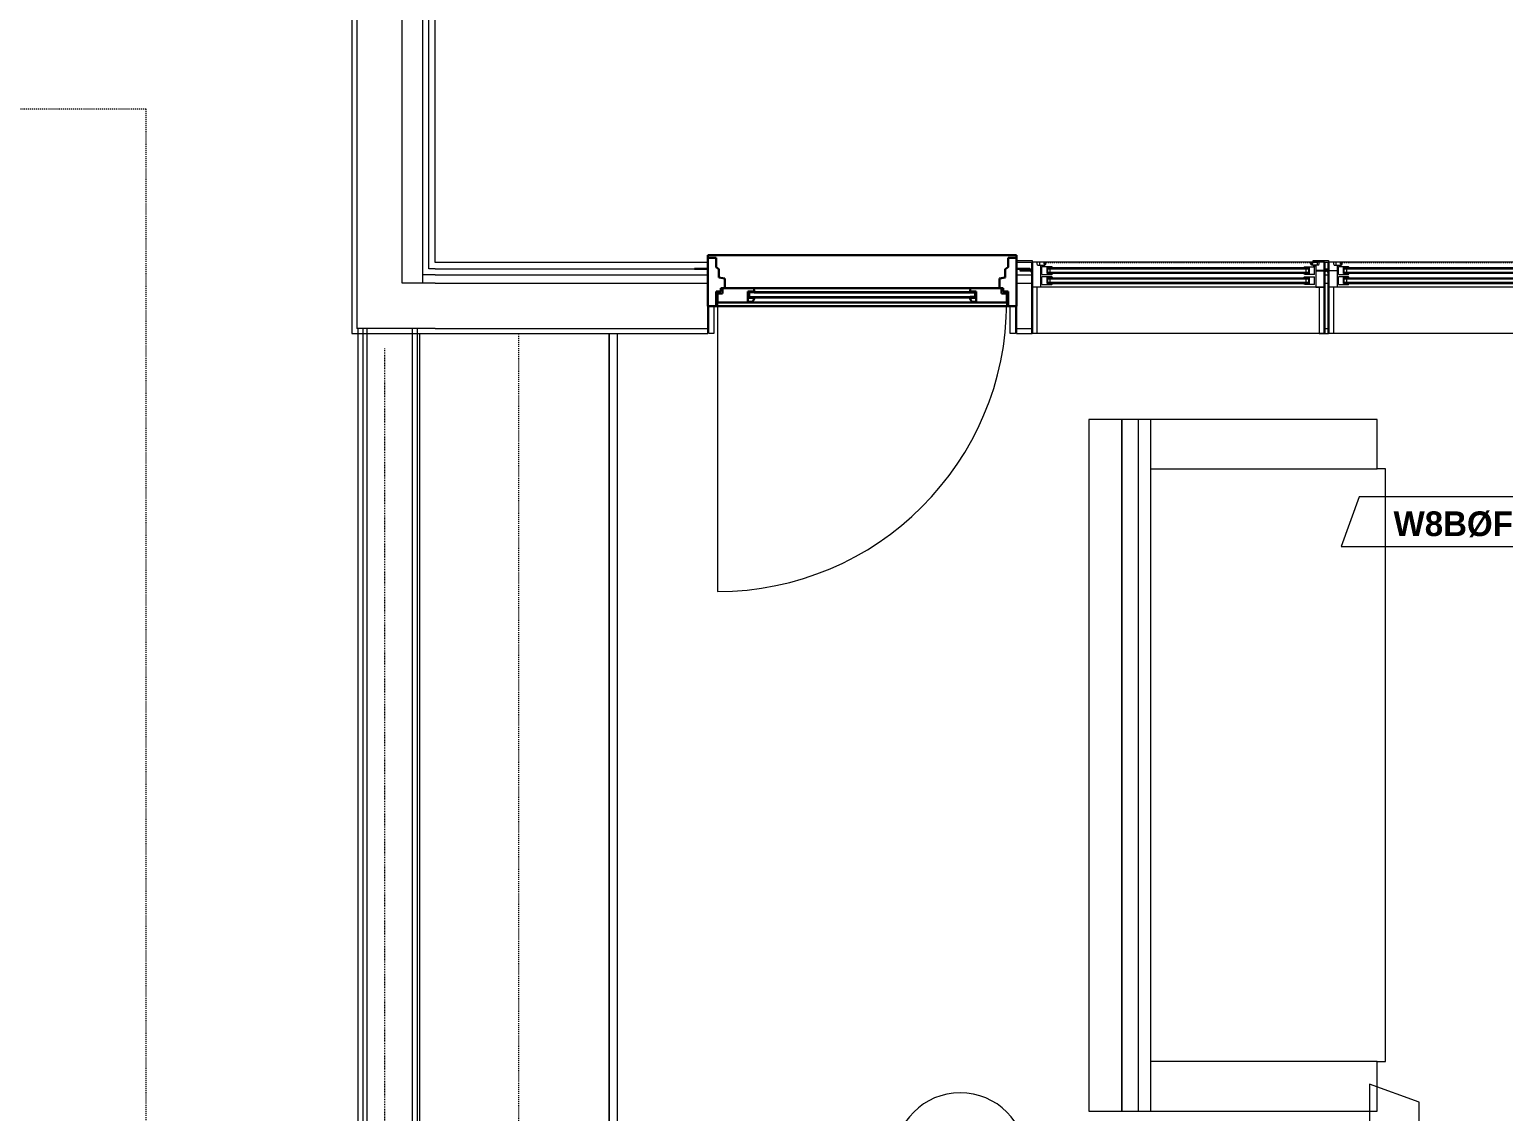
# Model space of a CAD drawing. Header units: inches. Extents: x -4010 to -1814, y 9846 to 12241.
# Drawn here: x -3449.4 to -3270.4, y 10719.4 to 10850.8 of the extents above; entities that cross this region are included whole.
import ezdxf

# ---------------------------------------------------------------- set-up
doc = ezdxf.new("R2010")
doc.units = ezdxf.units.IN
doc.header["$MEASUREMENT"] = 0
for name, pattern in [('Dash', [0.25, 0.125, -0.125]), ('Dash 3_32_', [0.1875, 0.09375, -0.09375]), ('Dash_2_', [0.25, 0.125, -0.125])]:
    doc.linetypes.add(name, pattern=pattern)
for name, color, linetype, lineweight in [('0-1', 7, 'Continuous', 5), ('0-2', 7, 'Continuous', 9), ('A-DETL-1', 90, 'Dash 3_32_', 18), ('A-DETL-GENF-HDLN-1', 7, 'Dash', 9), ('A-DETL-GENF-HDLN-2', 1, 'Continuous', 18), ('A-DOOR-1', 7, 'Continuous', 9), ('A-DOOR-2', 10, 'Continuous', 30), ('A-DOOR-FRAM-1', 7, 'Continuous', 9), ('A-DOOR-FRAM-2', 10, 'Continuous', 30), ('A-DOOR-GLAZ-1', 7, 'Continuous', 9), ('A-GLAZ', 151, 'Continuous', 18), ('A-GLAZ-1', 10, 'Continuous', 30), ('A-GLAZ-2', 7, 'Continuous', 9), ('A-WALL-1', 7, 'Continuous', 9), ('A-WALL-2', 250, 'Continuous', 18), ('A-WALL-IDEN', 211, 'Continuous', 9), ('G-ANNO-SYMB-3', 111, 'Continuous', 9), ('G-ANNO-SYMB-4', 111, 'Dash_2_', 9), ('I-FURN', 30, 'Continuous', 9), ('I-WALL-3', 7, 'Continuous', 9), ('Q-CASE', 31, 'Continuous', 9), ('Q-CASE-HDLN', 31, 'Dash', 9)]:
    doc.layers.add(name, color=color, linetype=linetype, lineweight=lineweight)
doc.styles.add('Century Gothic_B_1', font='GOTHICB.TTF', dxfattribs={"height": 3})

# ---------------------------------------------------------------- blocks, each defined once
blk = doc.blocks.new('Bayer Built Door - 37-1_2__ x 81-3_4__ - 1st floor-3090029-UNIT PLANS - 1ST FLOOR')
at = {"layer": 'A-DOOR-1'}
blk.add_line((17.56, 0.53), (17.56, 35.66), dxfattribs=at)
blk.add_arc((17.56, 0.53), 35.12, 90, 180, dxfattribs=at)
at = {"layer": 'A-DOOR-2'}
for p, q in [((-17.56, -0.53), (-17.56, 0.53)), ((-17.56, 0.53), (-13.13, 0.53)), ((-13.87, 0.53), (-13.87, -0.78)), ((-13.87, 0.53), (-13.87, 0.47)), ((-13.87, 0.47), (-13.36, 0.47)), ((-13.36, 0.47), (-13.16, 0.22)), ((-13.16, 0.22), (-13.13, 0.03)), ((13.12, 0.53), (-13.13, 0.53)), ((-13.13, 0.03), (-13.13, -0.03)), ((13.16, 0.22), (13.12, 0.03)), ((13.12, 0.03), (13.12, -0.03)), ((17.56, 0.53), (13.12, 0.53)), ((13.36, 0.47), (13.16, 0.22)), ((13.87, 0.47), (13.36, 0.47)), ((13.87, 0.53), (13.87, -0.78)), ((13.87, 0.53), (13.87, 0.47)), ((17.56, -0.53), (17.56, 0.53)), ((-16.95, -0.54), (-17.56, -0.53)), ((-16.95, -1.19), (-16.95, -0.54)), ((-16.95, -1.19), (-13.13, -1.19)), ((-13.13, -0.03), (-13.87, -0.03)), ((-13.87, -0.78), (-13.13, -0.78)), ((-13.13, -0.87), (-13.16, -1.19)), ((13.12, -1.19), (-13.13, -1.19)), ((-13.13, -0.78), (-13.13, -0.87)), ((13.12, -0.03), (13.87, -0.03)), ((13.12, -0.78), (13.12, -0.87)), ((13.87, -0.78), (13.12, -0.78)), ((13.12, -0.87), (13.16, -1.19)), ((16.95, -1.19), (13.12, -1.19)), ((16.95, -0.54), (17.56, -0.53)), ((16.95, -1.19), (16.95, -0.54))]:
    blk.add_line(p, q, dxfattribs=at)
at = {"layer": 'A-DOOR-FRAM-1'}
for p, q in [((-18.63, 4.31), (-18, 4.31)), ((-18.63, 1), (-18.63, 4.31)), ((-18, 4.31), (-18, 1)), ((18, 4.31), (18.62, 4.31)), ((18, 1), (18, 4.31)), ((18.62, 4.31), (18.62, 1)), ((-18, 1), (-18.63, 1)), ((18.62, 1), (18, 1))]:
    blk.add_line(p, q, dxfattribs=at)
at = {"layer": 'A-DOOR-FRAM-2'}
for p, q in [((-18.75, -4.87), (-18.75, 1)), ((-18.37, 1), (-18.75, 1)), ((-18.75, 1), (-17.72, 1)), ((-18.75, 1), (-18.63, 1)), ((-18, 1), (18, 1)), ((-17.72, 1), (-17.72, -0.78)), ((17.72, 1), (17.72, -0.78)), ((18.75, 1), (17.72, 1)), ((18.62, 1), (18.75, 1)), ((18.75, -4.87), (18.75, 1)), ((-17.72, -0.78), (-17.14, -0.78)), ((-17.14, -0.78), (-17.14, -1.22)), ((-17.14, -1.22), (-16.69, -1.22)), ((-16.69, -1.22), (-16.69, -2.36)), ((17.14, -1.22), (16.69, -1.22)), ((16.69, -1.22), (16.69, -2.36)), ((17.14, -0.78), (17.14, -1.22)), ((17.72, -0.78), (17.14, -0.78)), ((-20.38, -3.56), (-18.75, -3.56)), ((-17.38, -3.51), (-17.72, -3.75)), ((-16.69, -2.36), (-17.38, -2.51)), ((-17.38, -2.51), (-17.38, -3.51)), ((16.69, -2.36), (17.38, -2.51)), ((17.38, -2.51), (17.38, -3.51)), ((17.38, -3.51), (17.72, -3.75)), ((20.37, -3.56), (18.75, -3.56)), ((-18.75, -5.22), (-18.75, -4.31)), ((-18.75, -4.87), (-17.72, -4.87)), ((18.75, -5.22), (-18.75, -5.22)), ((-17.72, -3.75), (-17.72, -4.87)), ((17.72, -3.75), (17.72, -4.87)), ((18.75, -4.87), (17.72, -4.87)), ((18.75, -4.31), (18.75, -5.22))]:
    blk.add_line(p, q, dxfattribs=at)
at = {"layer": 'A-DOOR-GLAZ-1'}
for p, q in [((-13.87, -0.19), (-13.13, -0.19)), ((-13.13, -0.63), (-13.87, -0.63)), ((-13.66, -0.63), (-13.66, -0.19)), ((13.12, -0.03), (-13.13, -0.03)), ((13.12, -0.19), (-13.13, -0.19)), ((13.12, -0.63), (-13.13, -0.63)), ((13.12, -0.78), (-13.13, -0.78)), ((13.87, -0.19), (13.12, -0.19)), ((13.12, -0.63), (13.87, -0.63)), ((13.66, -0.63), (13.66, -0.19))]:
    blk.add_line(p, q, dxfattribs=at)
blk = doc.blocks.new('Window-Double_Hung-Marvin-Essential - ESDH3066 - 1st Floor-3092472-UNIT PLANS - 1ST FLOOR')
at = {"layer": 'A-DETL-GENF-HDLN-1'}
blk.add_line((16.1, -4.34), (-16.5, -4.34), dxfattribs=at)
at = {"layer": 'A-DETL-GENF-HDLN-2'}
for p, q in [((-17.13, 4.31), (-17.75, 4.31)), ((-17.13, -1.28), (-17.13, 4.31)), ((17.12, 4.31), (17.75, 4.31)), ((17.12, 4.31), (17.12, -1.28)), ((-16.72, -1.31), (-17.75, -1.31)), ((-17.75, -4.41), (-17.75, -1.31)), ((-16.72, -3.9), (-16.72, -1.31)), ((-16.56, -1.66), (-15.34, -1.66)), ((-16.56, -1.66), (-16.56, -2.59)), ((-15.28, -1.77), (-15.94, -1.77)), ((-15.94, -1.77), (-15.94, -2.49)), ((-15.84, -1.79), (-15.84, -2.48)), ((-15.34, -1.66), (-15.28, -1.72)), ((-15.28, -1.72), (-15.28, -1.77)), ((15.34, -1.66), (15.28, -1.72)), ((15.28, -1.72), (15.28, -1.77)), ((15.28, -1.77), (15.94, -1.77)), ((16.56, -1.66), (15.34, -1.66)), ((15.84, -1.79), (15.84, -2.48)), ((15.94, -1.77), (15.94, -2.49)), ((16.56, -1.66), (16.56, -2.59)), ((16.72, -3.9), (16.72, -1.31)), ((16.72, -1.31), (17.75, -1.31)), ((17.75, -4.41), (17.75, -1.31)), ((-19.25, -3.36), (-19.25, -3.31)), ((-19.25, -3.31), (-17.9, -3.31)), ((-17.75, -3.36), (-19.25, -3.36)), ((-17.9, -3.31), (-17.9, -3.2)), ((-17.9, -3.2), (-17.75, -3.2)), ((-15.34, -2.59), (-16.56, -2.59)), ((-16.56, -2.88), (-15.34, -2.88)), ((-16.56, -2.88), (-16.56, -3.81)), ((-15.94, -2.49), (-15.28, -2.49)), ((-15.28, -2.99), (-15.94, -2.99)), ((-15.94, -2.99), (-15.94, -3.71)), ((-15.84, -3.01), (-15.84, -3.7)), ((-15.54, -1.92), (-15.54, -2.35)), ((-15.54, -3.13), (-15.54, -3.57)), ((-15.34, -2.59), (-15.28, -2.53)), ((-15.34, -2.88), (-15.28, -2.94)), ((-15.28, -2.49), (-15.28, -2.53)), ((-15.28, -2.94), (-15.28, -2.99)), ((15.28, -2.49), (15.28, -2.53)), ((15.94, -2.49), (15.28, -2.49)), ((15.34, -2.59), (15.28, -2.53)), ((15.34, -2.88), (15.28, -2.94)), ((15.28, -2.94), (15.28, -2.99)), ((15.28, -2.99), (15.94, -2.99)), ((15.34, -2.59), (16.56, -2.59)), ((16.56, -2.88), (15.34, -2.88)), ((15.54, -1.92), (15.54, -2.35)), ((15.54, -3.13), (15.54, -3.57)), ((15.84, -3.01), (15.84, -3.7)), ((15.94, -2.99), (15.94, -3.71)), ((16.56, -2.88), (16.56, -3.81)), ((17.9, -3.2), (17.75, -3.2)), ((17.75, -3.36), (19.25, -3.36)), ((17.9, -3.31), (17.9, -3.2)), ((19.25, -3.31), (17.9, -3.31)), ((19.25, -3.36), (19.25, -3.31)), ((-17.75, -4.41), (-17.16, -4.41)), ((-17.08, -4), (-17.16, -4.41)), ((-17.08, -4), (-16.19, -4)), ((-16.85, -4.37), (-16.85, -4)), ((-16.3, -4.37), (-16.85, -4.37)), ((-16.38, -3.9), (-16.72, -3.9)), ((-15.34, -3.81), (-16.56, -3.81)), ((-16.38, -4), (-16.38, -3.9)), ((-16.18, -4.14), (-16.3, -4.14)), ((-16.3, -4.14), (-16.3, -4.37)), ((-16.19, -4), (-16.19, -4.09)), ((-16.19, -4.09), (-16.1, -4.09)), ((-16.18, -4.34), (-16.18, -4.14)), ((-16.18, -4.34), (-16.1, -4.34)), ((-16.1, -4.09), (-16.1, -4.34)), ((-15.94, -3.71), (-15.28, -3.71)), ((-15.34, -3.81), (-15.28, -3.75)), ((-15.28, -3.71), (-15.28, -3.75)), ((15.28, -3.71), (15.28, -3.75)), ((15.94, -3.71), (15.28, -3.71)), ((15.34, -3.81), (15.28, -3.75)), ((15.34, -3.81), (16.56, -3.81)), ((16.19, -4.09), (16.1, -4.09)), ((16.1, -4.09), (16.1, -4.34)), ((16.18, -4.34), (16.1, -4.34)), ((16.18, -4.34), (16.18, -4.14)), ((16.18, -4.14), (16.3, -4.14)), ((17.08, -4), (16.19, -4)), ((16.19, -4), (16.19, -4.09)), ((16.3, -4.14), (16.3, -4.37)), ((16.3, -4.37), (16.85, -4.37)), ((16.38, -4), (16.38, -3.9)), ((16.38, -3.9), (16.72, -3.9)), ((16.85, -4.37), (16.85, -4)), ((17.08, -4), (17.16, -4.41)), ((17.75, -4.41), (17.16, -4.41))]:
    blk.add_line(p, q, dxfattribs=at)
at = {"layer": 'A-GLAZ'}
for p, q in [((15.84, -1.79), (-15.84, -1.79)), ((15.84, -1.92), (-15.84, -1.92)), ((15.84, -2.35), (-15.84, -2.35)), ((15.84, -2.48), (-15.84, -2.48)), ((15.84, -3.01), (-15.84, -3.01)), ((15.84, -3.13), (-15.84, -3.13)), ((15.84, -3.57), (-15.84, -3.57)), ((15.84, -3.7), (-15.84, -3.7))]:
    blk.add_line(p, q, dxfattribs=at)
at = {"layer": 'A-GLAZ-1'}
for p, q in [((-17.75, -1.28), (-17.75, 4.31)), ((17.75, 4.31), (17.75, -1.28)), ((-17.75, -4.41), (-17.75, -1.31)), ((17.75, -1.31), (17.75, -4.41))]:
    blk.add_line(p, q, dxfattribs=at)
at = {"layer": 'A-GLAZ-2'}
for p, q in [((-17.75, 4.31), (17.75, 4.31)), ((-17.75, -1.31), (17.75, -1.31)), ((17.75, -4.41), (-17.75, -4.41)), ((17.75, -4.31), (19.62, -4.31)), ((17.75, -4.56), (17.75, -4.41)), ((19.62, -4.56), (17.75, -4.56)), ((19.62, -4.31), (19.62, -4.56))]:
    blk.add_line(p, q, dxfattribs=at)
blk = doc.blocks.new('Window-Double_Hung-Marvin-Essential - ESDH3066 - 1st Floor-V9-UNIT PLANS - 1ST FLOOR')
at = {"layer": 'A-DETL-GENF-HDLN-1'}
blk.add_line((16.1, -4.34), (-16.5, -4.34), dxfattribs=at)
at = {"layer": 'A-DETL-GENF-HDLN-2'}
for p, q in [((-17.13, 4.31), (-17.75, 4.31)), ((-17.13, -1.28), (-17.13, 4.31)), ((17.12, 4.31), (17.75, 4.31)), ((17.12, 4.31), (17.12, -1.28)), ((-16.72, -1.31), (-17.75, -1.31)), ((-17.75, -4.41), (-17.75, -1.31)), ((-16.72, -3.9), (-16.72, -1.31)), ((-16.56, -1.66), (-15.34, -1.66)), ((-16.56, -1.66), (-16.56, -2.59)), ((-15.28, -1.77), (-15.94, -1.77)), ((-15.94, -1.77), (-15.94, -2.49)), ((-15.84, -1.79), (-15.84, -2.48)), ((-15.34, -1.66), (-15.28, -1.72)), ((-15.28, -1.72), (-15.28, -1.77)), ((15.34, -1.66), (15.28, -1.72)), ((15.28, -1.72), (15.28, -1.77)), ((15.28, -1.77), (15.94, -1.77)), ((16.56, -1.66), (15.34, -1.66)), ((15.84, -1.79), (15.84, -2.48)), ((15.94, -1.77), (15.94, -2.49)), ((16.56, -1.66), (16.56, -2.59)), ((16.72, -3.9), (16.72, -1.31)), ((16.72, -1.31), (17.75, -1.31)), ((17.75, -4.41), (17.75, -1.31)), ((-19.25, -3.36), (-19.25, -3.31)), ((-19.25, -3.31), (-17.9, -3.31)), ((-17.75, -3.36), (-19.25, -3.36)), ((-17.9, -3.31), (-17.9, -3.2)), ((-17.9, -3.2), (-17.75, -3.2)), ((-15.34, -2.59), (-16.56, -2.59)), ((-16.56, -2.88), (-15.34, -2.88)), ((-16.56, -2.88), (-16.56, -3.81)), ((-15.94, -2.49), (-15.28, -2.49)), ((-15.28, -2.99), (-15.94, -2.99)), ((-15.94, -2.99), (-15.94, -3.71)), ((-15.84, -3.01), (-15.84, -3.7)), ((-15.54, -1.92), (-15.54, -2.35)), ((-15.54, -3.13), (-15.54, -3.57)), ((-15.34, -2.59), (-15.28, -2.53)), ((-15.34, -2.88), (-15.28, -2.94)), ((-15.28, -2.49), (-15.28, -2.53)), ((-15.28, -2.94), (-15.28, -2.99)), ((15.28, -2.49), (15.28, -2.53)), ((15.94, -2.49), (15.28, -2.49)), ((15.34, -2.59), (15.28, -2.53)), ((15.34, -2.88), (15.28, -2.94)), ((15.28, -2.94), (15.28, -2.99)), ((15.28, -2.99), (15.94, -2.99)), ((15.34, -2.59), (16.56, -2.59)), ((16.56, -2.88), (15.34, -2.88)), ((15.54, -1.92), (15.54, -2.35)), ((15.54, -3.13), (15.54, -3.57)), ((15.84, -3.01), (15.84, -3.7)), ((15.94, -2.99), (15.94, -3.71)), ((16.56, -2.88), (16.56, -3.81)), ((17.9, -3.2), (17.75, -3.2)), ((17.75, -3.36), (19.25, -3.36)), ((17.9, -3.31), (17.9, -3.2)), ((19.25, -3.31), (17.9, -3.31)), ((19.25, -3.36), (19.25, -3.31)), ((-17.75, -4.41), (-17.16, -4.41)), ((-17.08, -4), (-17.16, -4.41)), ((-17.08, -4), (-16.19, -4)), ((-16.85, -4.37), (-16.85, -4)), ((-16.3, -4.37), (-16.85, -4.37)), ((-16.38, -3.9), (-16.72, -3.9)), ((-15.34, -3.81), (-16.56, -3.81)), ((-16.38, -4), (-16.38, -3.9)), ((-16.18, -4.14), (-16.3, -4.14)), ((-16.3, -4.14), (-16.3, -4.37)), ((-16.19, -4), (-16.19, -4.09)), ((-16.19, -4.09), (-16.1, -4.09)), ((-16.18, -4.34), (-16.18, -4.14)), ((-16.18, -4.34), (-16.1, -4.34)), ((-16.1, -4.09), (-16.1, -4.34)), ((-15.94, -3.71), (-15.28, -3.71)), ((-15.34, -3.81), (-15.28, -3.75)), ((-15.28, -3.71), (-15.28, -3.75)), ((15.28, -3.71), (15.28, -3.75)), ((15.94, -3.71), (15.28, -3.71)), ((15.34, -3.81), (15.28, -3.75)), ((15.34, -3.81), (16.56, -3.81)), ((16.19, -4.09), (16.1, -4.09)), ((16.1, -4.09), (16.1, -4.34)), ((16.18, -4.34), (16.1, -4.34)), ((16.18, -4.34), (16.18, -4.14)), ((16.18, -4.14), (16.3, -4.14)), ((17.08, -4), (16.19, -4)), ((16.19, -4), (16.19, -4.09)), ((16.3, -4.14), (16.3, -4.37)), ((16.3, -4.37), (16.85, -4.37)), ((16.38, -4), (16.38, -3.9)), ((16.38, -3.9), (16.72, -3.9)), ((16.85, -4.37), (16.85, -4)), ((17.08, -4), (17.16, -4.41)), ((17.75, -4.41), (17.16, -4.41))]:
    blk.add_line(p, q, dxfattribs=at)
at = {"layer": 'A-GLAZ'}
for p, q in [((15.84, -1.79), (-15.84, -1.79)), ((15.84, -1.92), (-15.84, -1.92)), ((15.84, -2.35), (-15.84, -2.35)), ((15.84, -2.48), (-15.84, -2.48)), ((15.84, -3.01), (-15.84, -3.01)), ((15.84, -3.13), (-15.84, -3.13)), ((15.84, -3.57), (-15.84, -3.57)), ((15.84, -3.7), (-15.84, -3.7))]:
    blk.add_line(p, q, dxfattribs=at)
at = {"layer": 'A-GLAZ-1'}
for p, q in [((-17.75, -1.28), (-17.75, 4.31)), ((17.75, 4.31), (17.75, -1.28)), ((-17.75, -4.41), (-17.75, -1.31)), ((17.75, -1.31), (17.75, -4.41))]:
    blk.add_line(p, q, dxfattribs=at)
at = {"layer": 'A-GLAZ-2'}
for p, q in [((-17.75, 4.31), (17.75, 4.31)), ((-17.75, -1.31), (17.75, -1.31)), ((17.75, -4.41), (-17.75, -4.41)), ((17.75, -4.31), (18.25, -4.31)), ((17.75, -4.56), (17.75, -4.41)), ((19.62, -4.56), (17.75, -4.56)), ((19.62, -4.41), (19.62, -4.56))]:
    blk.add_line(p, q, dxfattribs=at)
blk = doc.blocks.new('CTR - 1st Phase - Shell_rvt-1-UNIT PLANS - 1ST FLOOR')
at = {"layer": 'A-WALL-1'}
for p, q in [((-3410.3, 10936.84), (-3410.3, 10813.86)), ((-3400.17, 10822.49), (-3400.17, 10936.84)), ((-3367.07, 10822.49), (-3400.17, 10822.49)), ((-3367.07, 10813.86), (-3367.07, 10822.49)), ((-3329.55, 10822.49), (-3329.57, 10822.49)), ((-3329.57, 10822.49), (-3329.57, 10813.86)), ((-3327.67, 10819.46), (-3327.67, 10819.49)), ((-3292.17, 10819.49), (-3292.17, 10819.46)), ((-3291.67, 10819.46), (-3291.67, 10819.49)), ((-3410.3, 10813.86), (-3409.67, 10813.86)), ((-3409.67, 10813.86), (-3400.17, 10813.86)), ((-3400.17, 10813.86), (-3367.07, 10813.86)), ((-3329.57, 10813.86), (-3327.67, 10813.86)), ((-3292.17, 10813.86), (-3291.67, 10813.86))]:
    blk.add_line(p, q, dxfattribs=at)
at = {"layer": 'A-WALL-2'}
for p, q in [((-3404.17, 10819.99), (-3404.17, 10936.84)), ((-3401.67, 10820.99), (-3401.67, 10936.84)), ((-3400.92, 10821.74), (-3400.92, 10936.84)), ((-3409.67, 10936.21), (-3409.67, 10814.49)), ((-3400.92, 10820.99), (-3401.67, 10820.99)), ((-3401.67, 10819.99), (-3401.67, 10820.99)), ((-3401.67, 10819.99), (-3401.67, 10820.99)), ((-3400.17, 10821.74), (-3400.92, 10821.74)), ((-3400.17, 10820.99), (-3400.92, 10820.99)), ((-3400.17, 10821.74), (-3367.07, 10821.74)), ((-3400.17, 10820.99), (-3367.07, 10820.99)), ((-3329.57, 10821.74), (-3327.67, 10821.74)), ((-3329.57, 10820.99), (-3327.67, 10820.99)), ((-3292.17, 10821.74), (-3291.67, 10821.74)), ((-3292.17, 10820.99), (-3291.67, 10820.99)), ((-3401.67, 10819.99), (-3404.17, 10819.99)), ((-3400.17, 10819.99), (-3401.67, 10819.99)), ((-3400.17, 10819.99), (-3367.07, 10819.99)), ((-3329.57, 10819.99), (-3327.67, 10819.99)), ((-3292.17, 10819.99), (-3291.67, 10819.99)), ((-3404.17, 10814.49), (-3409.67, 10814.49)), ((-3400.17, 10814.49), (-3404.17, 10814.49)), ((-3400.17, 10814.49), (-3367.07, 10814.49)), ((-3329.57, 10814.49), (-3327.67, 10814.49)), ((-3292.17, 10814.49), (-3291.67, 10814.49))]:
    blk.add_line(p, q, dxfattribs=at)
at = {"layer": '0-2', "rotation": 180}
for name, p in [('Bayer Built Door - 37-1_2__ x 81-3_4__ - 1st floor-3090029-UNIT PLANS - 1ST FLOOR', (-3348.32, 10818.18)), ('Window-Double_Hung-Marvin-Essential - ESDH3066 - 1st Floor-3092472-UNIT PLANS - 1ST FLOOR', (-3309.92, 10818.18)), ('Window-Double_Hung-Marvin-Essential - ESDH3066 - 1st Floor-V9-UNIT PLANS - 1ST FLOOR', (-3273.92, 10818.18))]:
    blk.add_blockref(name, p, dxfattribs=at)
blk = doc.blocks.new('CTR - 1st Phase - Common Walls_rvt-1-UNIT PLANS - 1ST FLOOR')
at = {"layer": 'A-WALL-2'}
for p, q in [((-3408.92, 10451.54), (-3408.92, 10814.49)), ((-3408.42, 10452.04), (-3408.42, 10814.49)), ((-3402.92, 10457.54), (-3402.92, 10814.49))]:
    blk.add_line(p, q, dxfattribs=at)
at = {"layer": 'I-WALL-3'}
for p, q in [((-3409.55, 10814.49), (-3409.55, 10450.91)), ((-3402.3, 10814.49), (-3409.55, 10814.49)), ((-3402.3, 10458.16), (-3402.3, 10814.49))]:
    blk.add_line(p, q, dxfattribs=at)
blk = doc.blocks.new('Couch-Both_Arms-Generic - 1-1352606-UNIT PLANS - 1ST FLOOR')
at = {"layer": 'I-FURN'}
for p, q in [((42, 17.5), (-42, 17.5)), ((-42, 17.5), (-42, 13.5)), ((42, 13.5), (42, 17.5)), ((-42, 13.5), (42, 13.5)), ((42, 13.5), (-42, 13.5)), ((-42, 13.5), (-42, 10)), ((42, 10), (42, 13.5)), ((-42, 11.5), (42, 11.5)), ((-42, 10), (-42, -17.5)), ((-42, 10), (42, 10)), ((-36, -17.5), (-36, 10)), ((36, 10), (36, -17.5)), ((42, -17.5), (42, 10)), ((-42, -17.5), (-36, -17.5)), ((-36, -17.5), (-36, -18.5)), ((36, -18.5), (36, -17.5)), ((36, -17.5), (42, -17.5)), ((-36, -18.5), (36, -18.5))]:
    blk.add_line(p, q, dxfattribs=at)
blk = doc.blocks.new('OD_CW_Base Cabinet - OD_CW_Base Cabinet-V102-UNIT PLANS - 1ST FLOOR')
at = {"layer": 'Q-CASE'}
for p, q in [((0.74, 0), (162.69, 0)), ((0.74, 0), (162.69, 0)), ((162.69, -1), (0.74, -1)), ((0.74, -1), (162.69, -1)), ((162.69, -24), (0.74, -24)), ((162.69, -24), (0.74, -24))]:
    blk.add_line(p, q, dxfattribs=at)
blk = doc.blocks.new('OD_CW_Upper Cabinet - OD_CW_Upper Cabinet-3856841-UNIT PLANS - 1ST FLOOR')
at = {"layer": 'Q-CASE-HDLN'}
for p, q in [((0.74, -24), (0.74, -12)), ((0.74, -12), (162.69, -12)), ((162.69, -12), (162.69, -24)), ((162.69, -24), (0.74, -24))]:
    blk.add_line(p, q, dxfattribs=at)
blk = doc.blocks.new('Elevation - Filled Arrow-152140-UNIT PLANS - 1ST FLOOR')
at = {"layer": 'G-ANNO-SYMB-3'}
for start, end in [(360, 180), (180, 360)]:
    blk.add_arc((0, 0), 0.25, start, end, dxfattribs=at)
blk = doc.blocks.new('Wall Tag - Arch Wall-3956453-UNIT PLANS - 1ST FLOOR')
at = {"layer": 'A-WALL-IDEN'}
for p, q in [((-0.3561, 0.0937), (-0.4244, -0.0937)), ((0.4244, 0.0937), (-0.3561, 0.0937)), ((0.3561, -0.0937), (0.4244, 0.0937)), ((-0.4244, -0.0937), (0.3561, -0.0937))]:
    blk.add_line(p, q, dxfattribs=at)

msp = doc.modelspace()

# ---------------------------------------------------------------- block references
at = {"layer": '0-1'}
msp.add_blockref('CTR - 1st Phase - Shell_rvt-1-UNIT PLANS - 1ST FLOOR', (0, 0), dxfattribs=at)

# ---------------------------------------------------------------- next in the draw order: linework, layer by layer
at = {"layer": 'A-DETL-1'}
msp.add_line((-3406.29874, 10458.1644), (-3406.29874, 10812.1644), dxfattribs=at)
at = {"layer": 'G-ANNO-SYMB-4'}
for p, q in [((-3861.6491, 10841.1894), (-3435.32374, 10841.1894)), ((-3435.32374, 10841.1894), (-3435.32374, 10547.1894))]:
    msp.add_line(p, q, dxfattribs=at)

# ---------------------------------------------------------------- next in the draw order: block references
at = {"layer": '0-1'}
msp.add_blockref('CTR - 1st Phase - Common Walls_rvt-1-UNIT PLANS - 1ST FLOOR', (0, 0), dxfattribs=at)
at = {"layer": 'A-WALL-IDEN', "xscale": 31.99999999999999, "yscale": 31.99999999999999, "zscale": 31.99999999999999}
msp.add_blockref('Wall Tag - Arch Wall-3956453-UNIT PLANS - 1ST FLOOR', (-3276.55766, 10791.0178), dxfattribs=at)
at = {"layer": 'A-WALL-IDEN', "xscale": 31.99999999999999, "yscale": 31.99999999999999, "zscale": 31.99999999999999, "rotation": 89.99999999999991}
msp.add_blockref('Wall Tag - Arch Wall-3956453-UNIT PLANS - 1ST FLOOR', (-3283.67891, 10709.11426), dxfattribs=at)
at = {"layer": 'G-ANNO-SYMB-3', "xscale": 31.99999999999999, "yscale": 31.99999999999999, "zscale": 31.99999999999999}
msp.add_blockref('Elevation - Filled Arrow-152140-UNIT PLANS - 1ST FLOOR', (-3336.39856, 10713.6389), dxfattribs=at)
at = {"layer": 'I-FURN', "rotation": 89.99999999999496}
msp.add_blockref('Couch-Both_Arms-Generic - 1-1352606-UNIT PLANS - 1ST FLOOR', (-3303.26769, 10761.41899), dxfattribs=at)
at = {"layer": 'Q-CASE'}
for name, rotation in [('OD_CW_Base Cabinet - OD_CW_Base Cabinet-V102-UNIT PLANS - 1ST FLOOR', 270.0000000000032), ('OD_CW_Upper Cabinet - OD_CW_Upper Cabinet-3856841-UNIT PLANS - 1ST FLOOR', 269.9999999999828)]:
    msp.add_blockref(name, (-3378.04874, 10814.6021), dxfattribs=dict(at, rotation=rotation))

# ---------------------------------------------------------------- next in the draw order: texts
at = {"layer": 'A-WALL-IDEN', "insert": (-3283.77358, 10792.26533), "char_height": 3, "width": 17.372, "attachment_point": 1, "style": 'Century Gothic_B_1'}
msp.add_mtext('W8BØF', dxfattribs=at)

doc.saveas('drawing.dxf')
